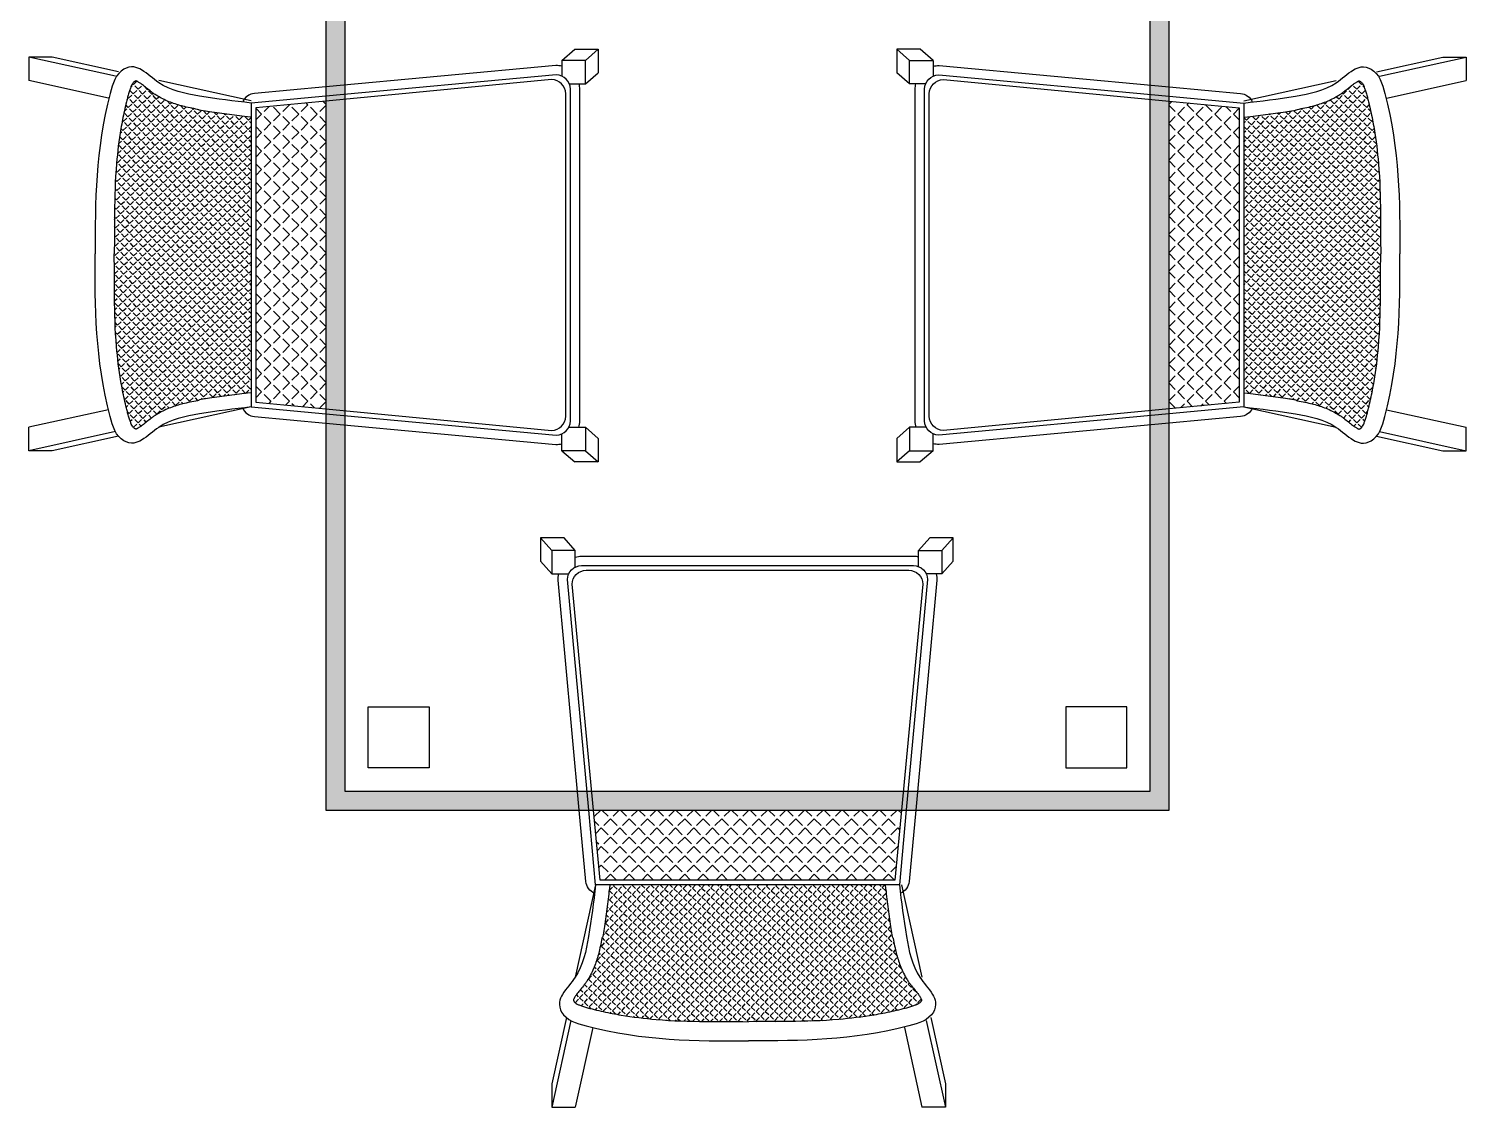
# Model space of a CAD drawing. Header units: millimetres. Extents: x -38686 to 870903, y -23218 to 232707.
# Drawn here: x 55820 to 57353, y 26591 to 27741 of the extents above; entities that cross this region are included whole.
import ezdxf

# ---------------------------------------------------------------- set-up
doc = ezdxf.new("R2010")
doc.units = ezdxf.units.MM
doc.header["$LTSCALE"] = 10
doc.layers.add('40 - Detail Outline', color=142, linetype='Continuous')

msp = doc.modelspace()

# ---------------------------------------------------------------- hatches: boundary and pattern name
at = {"layer": '40 - Detail Outline'}
h = msp.add_hatch(dxfattribs=at)
h.set_pattern_fill('ANGLE', color=251, scale=2, angle=45, style=0)
h.set_pattern_definition([(45, (37473.545, 24095.831), (-9.878282, 9.878282), [10.16, -3.81]), (135, (37473.545, 24095.831), (-9.878282, -9.878282), [10.16, -3.81])])
h.paths.add_polyline_path([(56156.829, 26927.825), (57016.122, 26927.825), (57016.122, 28687.832), (56156.829, 28687.832)], flags=16)
h.paths.add_polyline_path([(56136.829, 26907.825), (57036.122, 26907.825), (57036.122, 28707.832), (56136.829, 28707.832)])
h = msp.add_hatch(dxfattribs=at)
h.set_pattern_fill('ANGLE', color=251, angle=43.410875, style=0)
h.set_pattern_definition([(43.4108746, (90750.9336, -124781.7195), (-4.80026943, 5.0742131), [5.08, -1.905]), (133.4108746, (90750.9336, -124781.7195), (-5.0742131, -4.80026943), [5.08, -1.905])])
edge = h.paths.add_edge_path()
edge.add_spline(control_points=[(55910.982, 27500.86), (55911.534, 27484.633), (55911.293, 27469.873), (55911.456, 27437.556), (55911.993, 27420.005), (55914.524, 27389.942), (55916.026, 27377.519), (55919.23, 27358.649), (55920.457, 27352.32), (55922.567, 27342.752), (55923.316, 27339.55), (55924.511, 27334.727), (55924.921, 27333.116), (55925.767, 27329.887), (55926.184, 27328.336), (55927.035, 27325.42), (55927.467, 27324.054), (55928.353, 27321.569), (55928.806, 27320.451), (55929.708, 27318.52), (55930.157, 27317.708), (55930.849, 27316.64), (55931.107, 27316.289), (55931.589, 27315.703), (55931.811, 27315.47), (55932.224, 27315.085), (55932.414, 27314.935), (55932.7, 27314.739), (55932.796, 27314.679), (55932.995, 27314.564), (55933.103, 27314.508), (55933.4, 27314.367), (55933.596, 27314.289), (55933.96, 27314.169), (55934.128, 27314.128), (55934.321, 27314.092), (55934.376, 27314.084), (55934.417, 27314.08)], knot_values=[136.27052956, 136.27052956, 136.27052956, 136.27052956, 182.35900197, 182.35900197, 237.24823115, 237.24823115, 275.45758454, 275.45758454, 294.56226124, 294.56226124, 304.11459959, 304.11459959, 308.89076877, 308.89076877, 313.66693794, 313.66693794, 318.44310711, 318.44310711, 323.21927629, 323.21927629, 327.99544546, 327.99544546, 331.06710747, 331.06710747, 334.13876948, 334.13876948, 337.21043149, 337.21043149, 338.74626249, 338.74626249, 340.2820935, 340.2820935, 342.72931793, 342.72931793, 345.17654235, 345.17654235, 346.40015456, 346.40015456, 346.40015456, 346.40015456], degree=3, periodic=0)
edge.add_spline(control_points=[(55934.417, 27314.08), (55934.438, 27314.086), (55934.462, 27314.094), (55934.656, 27314.162), (55934.945, 27314.279), (55935.525, 27314.567), (55935.742, 27314.681), (55936.219, 27314.945), (55936.481, 27315.097), (55936.985, 27315.399), (55937.215, 27315.54), (55937.814, 27315.918), (55938.187, 27316.163), (55939.035, 27316.737), (55939.514, 27317.074), (55941.362, 27318.416), (55942.805, 27319.549), (55945.911, 27322.035), (55947.574, 27323.388), (55950.226, 27325.436), (55951.091, 27326.089), (55952.448, 27327.072), (55952.91, 27327.401), (55953.854, 27328.057), (55954.34, 27328.386), (55955.398, 27329.085), (55955.97, 27329.451), (55958.048, 27330.742), (55959.57, 27331.613), (55965.458, 27334.736), (55969.911, 27336.588), (55978.828, 27339.659), (55983.295, 27340.879), (55990.494, 27342.559), (55993.261, 27343.132), (55998.722, 27344.179), (56001.414, 27344.652), (56001.18, 27345.324), (56002.499, 27345.543), (56006.76, 27346.236), (56009.689, 27346.691), (56016.146, 27347.655), (56019.667, 27348.155), (56030.381, 27349.616), (56037.519, 27350.506), (56048.15, 27351.79), (56051.681, 27352.21), (56056.973, 27352.839)], knot_values=[0, 0, 0, 0, 0.4467213, 0.4467213, 3.2182018, 3.2182018, 4.60394205, 4.60394205, 5.9896823, 5.9896823, 7.13270368, 7.13270368, 8.93584445, 8.93584445, 11.1656499, 11.1656499, 17.34661086, 17.34661086, 23.52757183, 23.52757183, 26.35228891, 26.35228891, 27.76464745, 27.76464745, 29.177006, 29.177006, 30.82016315, 30.82016315, 35.11651363, 35.11651363, 47.29305568, 47.29305568, 59.46959774, 59.46959774, 67.16425563, 67.16425563, 74.85891352, 74.85891352, 78.70624247, 78.70624247, 87.30628666, 87.30628666, 97.74865444, 97.74865444, 119.2350253, 119.2350253, 129.97821073, 129.97821073, 129.97821073, 129.97821073], degree=3, periodic=0)
edge.add_line((56056.973, 27352.839), (56056.973, 27646.657))
edge.add_spline(control_points=[(56056.973, 27646.657), (56051.681, 27647.286), (56048.15, 27647.705), (56037.519, 27648.99), (56030.381, 27649.879), (56019.667, 27651.34), (56016.146, 27651.84), (56009.689, 27652.805), (56006.76, 27653.26), (56002.499, 27653.953), (56001.18, 27654.171), (56001.414, 27654.843), (55998.722, 27655.316), (55993.261, 27656.363), (55990.494, 27656.937), (55983.295, 27658.616), (55978.828, 27659.836), (55969.911, 27662.907), (55965.458, 27664.76), (55959.57, 27667.882), (55958.048, 27668.753), (55955.97, 27670.044), (55955.398, 27670.41), (55954.34, 27671.109), (55953.854, 27671.438), (55952.91, 27672.095), (55952.448, 27672.423), (55951.091, 27673.407), (55950.226, 27674.059), (55947.574, 27676.107), (55945.911, 27677.46), (55942.805, 27679.947), (55941.362, 27681.079), (55939.514, 27682.421), (55939.035, 27682.758), (55938.187, 27683.333), (55937.814, 27683.577), (55937.215, 27683.955), (55936.985, 27684.096), (55936.481, 27684.398), (55936.219, 27684.55), (55935.742, 27684.814), (55935.525, 27684.928), (55934.945, 27685.216), (55934.656, 27685.333), (55934.462, 27685.401), (55934.438, 27685.409), (55934.417, 27685.415)], knot_values=[0, 0, 0, 0, 10.74318543, 10.74318543, 32.2295563, 32.2295563, 42.67192408, 42.67192408, 51.27196826, 51.27196826, 55.11929721, 55.11929721, 62.8139551, 62.8139551, 70.508613, 70.508613, 82.68515505, 82.68515505, 94.8616971, 94.8616971, 99.15804759, 99.15804759, 100.80120474, 100.80120474, 102.21356328, 102.21356328, 103.62592182, 103.62592182, 106.45063891, 106.45063891, 112.63159987, 112.63159987, 118.81256084, 118.81256084, 121.04236628, 121.04236628, 122.84550705, 122.84550705, 123.98852844, 123.98852844, 125.37426868, 125.37426868, 126.76000893, 126.76000893, 129.53148943, 129.53148943, 129.97821073, 129.97821073, 129.97821073, 129.97821073], degree=3, periodic=0)
edge.add_spline(control_points=[(55934.417, 27685.415), (55934.376, 27685.411), (55934.321, 27685.403), (55934.128, 27685.368), (55933.96, 27685.326), (55933.596, 27685.207), (55933.4, 27685.129), (55933.103, 27684.988), (55932.995, 27684.931), (55932.796, 27684.816), (55932.7, 27684.756), (55932.414, 27684.56), (55932.224, 27684.41), (55931.811, 27684.026), (55931.589, 27683.792), (55931.107, 27683.206), (55930.849, 27682.855), (55930.157, 27681.787), (55929.708, 27680.975), (55928.806, 27679.044), (55928.353, 27677.926), (55927.467, 27675.441), (55927.035, 27674.076), (55926.184, 27671.16), (55925.767, 27669.608), (55924.921, 27666.379), (55924.511, 27664.768), (55923.316, 27659.945), (55922.567, 27656.744), (55920.457, 27647.175), (55919.23, 27640.846), (55916.026, 27621.976), (55914.524, 27609.553), (55911.993, 27579.491), (55911.456, 27561.939), (55911.293, 27529.622), (55911.534, 27514.862), (55910.982, 27500.86)], knot_values=[136.27052956, 136.27052956, 136.27052956, 136.27052956, 137.49414178, 137.49414178, 139.9413662, 139.9413662, 142.38859063, 142.38859063, 143.92442163, 143.92442163, 145.46025264, 145.46025264, 148.53191465, 148.53191465, 151.60357665, 151.60357665, 154.67523866, 154.67523866, 159.45140784, 159.45140784, 164.22757701, 164.22757701, 169.00374619, 169.00374619, 173.77991536, 173.77991536, 178.55608454, 178.55608454, 188.10842288, 188.10842288, 207.21309958, 207.21309958, 245.42245298, 245.42245298, 300.31168215, 300.31168215, 346.40015456, 346.40015456, 346.40015456, 346.40015456], degree=3, periodic=0)
h = msp.add_hatch(dxfattribs=at)
h.set_pattern_fill('ANGLE', color=251, angle=43.410875, style=0)
h.set_pattern_definition([(136.5891254, (22422.0176, -124781.7195), (4.80026943, 5.0742131), [5.08, -1.905]), (46.5891254, (22422.0176, -124781.7195), (5.0742131, -4.80026943), [5.08, -1.905])])
edge = h.paths.add_edge_path()
edge.add_spline(control_points=[(57261.97, 27500.86), (57261.417, 27484.633), (57261.658, 27469.873), (57261.495, 27437.556), (57260.958, 27420.005), (57258.427, 27389.942), (57256.925, 27377.519), (57253.721, 27358.649), (57252.495, 27352.32), (57250.384, 27342.752), (57249.635, 27339.55), (57248.44, 27334.727), (57248.03, 27333.116), (57247.185, 27329.887), (57246.767, 27328.336), (57245.917, 27325.42), (57245.484, 27324.054), (57244.598, 27321.569), (57244.145, 27320.451), (57243.243, 27318.52), (57242.794, 27317.708), (57242.103, 27316.64), (57241.844, 27316.289), (57241.362, 27315.703), (57241.14, 27315.47), (57240.727, 27315.085), (57240.537, 27314.935), (57240.251, 27314.739), (57240.155, 27314.679), (57239.956, 27314.564), (57239.848, 27314.508), (57239.551, 27314.367), (57239.356, 27314.289), (57238.991, 27314.169), (57238.823, 27314.128), (57238.63, 27314.092), (57238.576, 27314.084), (57238.534, 27314.08)], knot_values=[136.27052956, 136.27052956, 136.27052956, 136.27052956, 182.35900197, 182.35900197, 237.24823115, 237.24823115, 275.45758454, 275.45758454, 294.56226124, 294.56226124, 304.11459959, 304.11459959, 308.89076877, 308.89076877, 313.66693794, 313.66693794, 318.44310711, 318.44310711, 323.21927629, 323.21927629, 327.99544546, 327.99544546, 331.06710747, 331.06710747, 334.13876948, 334.13876948, 337.21043149, 337.21043149, 338.74626249, 338.74626249, 340.2820935, 340.2820935, 342.72931793, 342.72931793, 345.17654235, 345.17654235, 346.40015456, 346.40015456, 346.40015456, 346.40015456], degree=3, periodic=0)
edge.add_spline(control_points=[(57238.534, 27314.08), (57238.513, 27314.086), (57238.49, 27314.094), (57238.295, 27314.162), (57238.006, 27314.279), (57237.426, 27314.567), (57237.209, 27314.681), (57236.732, 27314.945), (57236.47, 27315.097), (57235.966, 27315.399), (57235.736, 27315.54), (57235.137, 27315.918), (57234.764, 27316.163), (57233.916, 27316.737), (57233.437, 27317.074), (57231.589, 27318.416), (57230.146, 27319.549), (57227.041, 27322.035), (57225.378, 27323.388), (57222.725, 27325.436), (57221.86, 27326.089), (57220.504, 27327.072), (57220.042, 27327.401), (57219.097, 27328.057), (57218.611, 27328.386), (57217.553, 27329.085), (57216.981, 27329.451), (57214.903, 27330.742), (57213.381, 27331.613), (57207.493, 27334.736), (57203.04, 27336.588), (57194.123, 27339.659), (57189.657, 27340.879), (57182.457, 27342.559), (57179.69, 27343.132), (57174.229, 27344.179), (57171.537, 27344.652), (57171.771, 27345.324), (57170.452, 27345.543), (57166.191, 27346.236), (57163.262, 27346.691), (57156.806, 27347.655), (57153.284, 27348.155), (57142.57, 27349.616), (57135.432, 27350.506), (57124.801, 27351.79), (57121.27, 27352.21), (57115.978, 27352.839)], knot_values=[0, 0, 0, 0, 0.4467213, 0.4467213, 3.2182018, 3.2182018, 4.60394205, 4.60394205, 5.9896823, 5.9896823, 7.13270368, 7.13270368, 8.93584445, 8.93584445, 11.1656499, 11.1656499, 17.34661086, 17.34661086, 23.52757183, 23.52757183, 26.35228891, 26.35228891, 27.76464745, 27.76464745, 29.177006, 29.177006, 30.82016315, 30.82016315, 35.11651363, 35.11651363, 47.29305568, 47.29305568, 59.46959774, 59.46959774, 67.16425563, 67.16425563, 74.85891352, 74.85891352, 78.70624247, 78.70624247, 87.30628666, 87.30628666, 97.74865444, 97.74865444, 119.2350253, 119.2350253, 129.97821073, 129.97821073, 129.97821073, 129.97821073], degree=3, periodic=0)
edge.add_line((57115.978, 27352.839), (57115.978, 27646.657))
edge.add_spline(control_points=[(57115.978, 27646.657), (57121.27, 27647.286), (57124.801, 27647.705), (57135.432, 27648.99), (57142.57, 27649.879), (57153.284, 27651.34), (57156.806, 27651.84), (57163.262, 27652.805), (57166.191, 27653.26), (57170.452, 27653.953), (57171.771, 27654.171), (57171.537, 27654.843), (57174.229, 27655.316), (57179.69, 27656.363), (57182.457, 27656.937), (57189.657, 27658.616), (57194.123, 27659.836), (57203.04, 27662.907), (57207.493, 27664.76), (57213.381, 27667.882), (57214.903, 27668.753), (57216.981, 27670.044), (57217.553, 27670.41), (57218.611, 27671.109), (57219.097, 27671.438), (57220.042, 27672.095), (57220.504, 27672.423), (57221.86, 27673.407), (57222.725, 27674.059), (57225.378, 27676.107), (57227.041, 27677.46), (57230.146, 27679.947), (57231.589, 27681.079), (57233.437, 27682.421), (57233.916, 27682.758), (57234.764, 27683.333), (57235.137, 27683.577), (57235.736, 27683.955), (57235.966, 27684.096), (57236.47, 27684.398), (57236.732, 27684.55), (57237.209, 27684.814), (57237.426, 27684.928), (57238.006, 27685.216), (57238.295, 27685.333), (57238.49, 27685.401), (57238.513, 27685.409), (57238.534, 27685.415)], knot_values=[0, 0, 0, 0, 10.74318543, 10.74318543, 32.2295563, 32.2295563, 42.67192408, 42.67192408, 51.27196826, 51.27196826, 55.11929721, 55.11929721, 62.8139551, 62.8139551, 70.508613, 70.508613, 82.68515505, 82.68515505, 94.8616971, 94.8616971, 99.15804759, 99.15804759, 100.80120474, 100.80120474, 102.21356328, 102.21356328, 103.62592182, 103.62592182, 106.45063891, 106.45063891, 112.63159987, 112.63159987, 118.81256084, 118.81256084, 121.04236628, 121.04236628, 122.84550705, 122.84550705, 123.98852844, 123.98852844, 125.37426868, 125.37426868, 126.76000893, 126.76000893, 129.53148943, 129.53148943, 129.97821073, 129.97821073, 129.97821073, 129.97821073], degree=3, periodic=0)
edge.add_spline(control_points=[(57238.534, 27685.415), (57238.576, 27685.411), (57238.63, 27685.403), (57238.823, 27685.368), (57238.991, 27685.326), (57239.356, 27685.207), (57239.551, 27685.129), (57239.848, 27684.988), (57239.956, 27684.931), (57240.155, 27684.816), (57240.251, 27684.756), (57240.537, 27684.56), (57240.727, 27684.41), (57241.14, 27684.026), (57241.362, 27683.792), (57241.844, 27683.206), (57242.103, 27682.855), (57242.794, 27681.787), (57243.243, 27680.975), (57244.145, 27679.044), (57244.598, 27677.926), (57245.484, 27675.441), (57245.917, 27674.076), (57246.767, 27671.16), (57247.185, 27669.608), (57248.03, 27666.379), (57248.44, 27664.768), (57249.635, 27659.945), (57250.384, 27656.744), (57252.495, 27647.175), (57253.721, 27640.846), (57256.925, 27621.976), (57258.427, 27609.553), (57260.958, 27579.491), (57261.495, 27561.939), (57261.658, 27529.622), (57261.417, 27514.862), (57261.97, 27500.86)], knot_values=[136.27052956, 136.27052956, 136.27052956, 136.27052956, 137.49414178, 137.49414178, 139.9413662, 139.9413662, 142.38859063, 142.38859063, 143.92442163, 143.92442163, 145.46025264, 145.46025264, 148.53191465, 148.53191465, 151.60357665, 151.60357665, 154.67523866, 154.67523866, 159.45140784, 159.45140784, 164.22757701, 164.22757701, 169.00374619, 169.00374619, 173.77991536, 173.77991536, 178.55608454, 178.55608454, 188.10842288, 188.10842288, 207.21309958, 207.21309958, 245.42245298, 245.42245298, 300.31168215, 300.31168215, 346.40015456, 346.40015456, 346.40015456, 346.40015456], degree=3, periodic=0)
h = msp.add_hatch(dxfattribs=at)
h.set_pattern_fill('ANGLE', color=251, scale=2, angle=135, style=0)
h.set_pattern_definition([(135, (90750.934, -124781.72), (-9.8782817, -9.8782817), [10.16, -3.81]), (225, (90750.934, -124781.72), (9.8782817, -9.8782817), [10.16, -3.81])])
h.paths.add_polyline_path([(56136.829, 27335.617), (56136.829, 27663.878), (56061.973, 27656.762), (56061.973, 27342.733)])
h = msp.add_hatch(dxfattribs=at)
h.set_pattern_fill('ANGLE', color=251, scale=2, angle=135, style=0)
h.set_pattern_definition([(45, (22422.018, -124781.72), (9.8782817, -9.8782817), [10.16, -3.81]), (315, (22422.018, -124781.72), (-9.8782817, -9.8782817), [10.16, -3.81])])
h.paths.add_polyline_path([(57036.122, 27335.617), (57036.122, 27663.878), (57110.978, 27656.762), (57110.978, 27342.733)])
h = msp.add_hatch(dxfattribs=at)
h.set_pattern_fill('ANGLE', color=251, scale=2, angle=45, style=0)
h.set_pattern_definition([(315, (-95694.991, 61521.93), (-9.8782817, -9.8782817), [10.16, -3.81]), (225, (-95694.991, 61521.93), (-9.8782817, 9.8782817), [10.16, -3.81])])
h.paths.add_polyline_path([(56422.345, 26907.825), (56750.606, 26907.825), (56743.49, 26832.969), (56429.461, 26832.969)])
h = msp.add_hatch(dxfattribs=at)
h.set_pattern_fill('ANGLE', color=251, angle=-46.589125, style=0)
h.set_pattern_definition([(46.5891254, (-95694.9915, 61521.9296), (5.0742131, -4.80026943), [5.08, -1.905]), (316.5891254, (-95694.9915, 61521.9296), (-4.80026943, -5.0742131), [5.08, -1.905])])
edge = h.paths.add_edge_path()
edge.add_spline(control_points=[(56587.588, 26681.978), (56571.361, 26682.53), (56556.601, 26682.289), (56524.284, 26682.453), (56506.733, 26682.989), (56476.67, 26685.52), (56464.247, 26687.022), (56445.377, 26690.226), (56439.048, 26691.453), (56429.48, 26693.563), (56426.278, 26694.312), (56421.455, 26695.507), (56419.844, 26695.917), (56416.615, 26696.763), (56415.064, 26697.181), (56412.147, 26698.031), (56410.782, 26698.463), (56408.297, 26699.349), (56407.179, 26699.802), (56405.248, 26700.704), (56404.436, 26701.153), (56403.368, 26701.845), (56403.017, 26702.103), (56402.431, 26702.585), (56402.198, 26702.807), (56401.813, 26703.22), (56401.663, 26703.41), (56401.467, 26703.696), (56401.407, 26703.792), (56401.292, 26703.991), (56401.236, 26704.099), (56401.095, 26704.396), (56401.017, 26704.592), (56400.897, 26704.956), (56400.856, 26705.124), (56400.82, 26705.317), (56400.812, 26705.372), (56400.808, 26705.413)], knot_values=[136.27052956, 136.27052956, 136.27052956, 136.27052956, 182.35900197, 182.35900197, 237.24823115, 237.24823115, 275.45758454, 275.45758454, 294.56226124, 294.56226124, 304.11459959, 304.11459959, 308.89076877, 308.89076877, 313.66693794, 313.66693794, 318.44310711, 318.44310711, 323.21927629, 323.21927629, 327.99544546, 327.99544546, 331.06710747, 331.06710747, 334.13876948, 334.13876948, 337.21043149, 337.21043149, 338.74626249, 338.74626249, 340.2820935, 340.2820935, 342.72931793, 342.72931793, 345.17654235, 345.17654235, 346.40015456, 346.40015456, 346.40015456, 346.40015456], degree=3, periodic=0)
edge.add_spline(control_points=[(56400.808, 26705.413), (56400.814, 26705.434), (56400.822, 26705.458), (56400.89, 26705.652), (56401.007, 26705.941), (56401.295, 26706.521), (56401.409, 26706.738), (56401.673, 26707.215), (56401.825, 26707.477), (56402.127, 26707.981), (56402.268, 26708.211), (56402.646, 26708.81), (56402.891, 26709.183), (56403.465, 26710.031), (56403.802, 26710.51), (56405.144, 26712.358), (56406.277, 26713.801), (56408.763, 26716.907), (56410.116, 26718.57), (56412.164, 26721.222), (56412.817, 26722.087), (56413.8, 26723.444), (56414.129, 26723.906), (56414.785, 26724.85), (56415.114, 26725.336), (56415.813, 26726.394), (56416.179, 26726.966), (56417.47, 26729.044), (56418.341, 26730.566), (56421.464, 26736.454), (56423.316, 26740.907), (56426.387, 26749.824), (56427.607, 26754.291), (56429.287, 26761.49), (56429.86, 26764.257), (56430.907, 26769.718), (56431.38, 26772.41), (56432.052, 26772.176), (56432.271, 26773.495), (56432.964, 26777.756), (56433.419, 26780.685), (56434.383, 26787.142), (56434.883, 26790.663), (56436.344, 26801.377), (56437.234, 26808.515), (56438.518, 26819.146), (56438.938, 26822.677), (56439.567, 26827.969)], knot_values=[0, 0, 0, 0, 0.4467213, 0.4467213, 3.2182018, 3.2182018, 4.60394205, 4.60394205, 5.9896823, 5.9896823, 7.13270368, 7.13270368, 8.93584445, 8.93584445, 11.1656499, 11.1656499, 17.34661086, 17.34661086, 23.52757183, 23.52757183, 26.35228891, 26.35228891, 27.76464745, 27.76464745, 29.177006, 29.177006, 30.82016315, 30.82016315, 35.11651363, 35.11651363, 47.29305568, 47.29305568, 59.46959774, 59.46959774, 67.16425563, 67.16425563, 74.85891352, 74.85891352, 78.70624247, 78.70624247, 87.30628666, 87.30628666, 97.74865444, 97.74865444, 119.2350253, 119.2350253, 129.97821073, 129.97821073, 129.97821073, 129.97821073], degree=3, periodic=0)
edge.add_line((56439.567, 26827.969), (56733.385, 26827.969))
edge.add_spline(control_points=[(56733.385, 26827.969), (56734.013, 26822.677), (56734.433, 26819.146), (56735.718, 26808.515), (56736.607, 26801.377), (56738.068, 26790.663), (56738.568, 26787.142), (56739.533, 26780.685), (56739.988, 26777.756), (56740.681, 26773.495), (56740.899, 26772.176), (56741.571, 26772.41), (56742.044, 26769.718), (56743.091, 26764.257), (56743.665, 26761.49), (56745.344, 26754.291), (56746.564, 26749.824), (56749.635, 26740.907), (56751.488, 26736.454), (56754.61, 26730.566), (56755.481, 26729.044), (56756.772, 26726.966), (56757.138, 26726.394), (56757.837, 26725.336), (56758.166, 26724.85), (56758.823, 26723.906), (56759.151, 26723.444), (56760.135, 26722.087), (56760.787, 26721.222), (56762.835, 26718.57), (56764.188, 26716.907), (56766.675, 26713.801), (56767.807, 26712.358), (56769.149, 26710.51), (56769.486, 26710.031), (56770.061, 26709.183), (56770.305, 26708.81), (56770.683, 26708.211), (56770.824, 26707.981), (56771.126, 26707.477), (56771.278, 26707.215), (56771.542, 26706.738), (56771.656, 26706.521), (56771.944, 26705.941), (56772.061, 26705.652), (56772.129, 26705.458), (56772.137, 26705.434), (56772.143, 26705.413)], knot_values=[0, 0, 0, 0, 10.74318543, 10.74318543, 32.2295563, 32.2295563, 42.67192408, 42.67192408, 51.27196826, 51.27196826, 55.11929721, 55.11929721, 62.8139551, 62.8139551, 70.508613, 70.508613, 82.68515505, 82.68515505, 94.8616971, 94.8616971, 99.15804759, 99.15804759, 100.80120474, 100.80120474, 102.21356328, 102.21356328, 103.62592182, 103.62592182, 106.45063891, 106.45063891, 112.63159987, 112.63159987, 118.81256084, 118.81256084, 121.04236628, 121.04236628, 122.84550705, 122.84550705, 123.98852844, 123.98852844, 125.37426868, 125.37426868, 126.76000893, 126.76000893, 129.53148943, 129.53148943, 129.97821073, 129.97821073, 129.97821073, 129.97821073], degree=3, periodic=0)
edge.add_spline(control_points=[(56772.143, 26705.413), (56772.139, 26705.372), (56772.131, 26705.317), (56772.095, 26705.124), (56772.054, 26704.956), (56771.935, 26704.592), (56771.857, 26704.396), (56771.716, 26704.099), (56771.659, 26703.991), (56771.544, 26703.792), (56771.484, 26703.696), (56771.288, 26703.41), (56771.138, 26703.22), (56770.754, 26702.807), (56770.52, 26702.585), (56769.934, 26702.103), (56769.583, 26701.845), (56768.515, 26701.153), (56767.703, 26700.704), (56765.772, 26699.802), (56764.654, 26699.349), (56762.169, 26698.463), (56760.804, 26698.031), (56757.888, 26697.181), (56756.336, 26696.763), (56753.107, 26695.917), (56751.496, 26695.507), (56746.673, 26694.312), (56743.472, 26693.563), (56733.903, 26691.453), (56727.574, 26690.226), (56708.704, 26687.022), (56696.281, 26685.52), (56666.219, 26682.989), (56648.667, 26682.453), (56616.35, 26682.289), (56601.59, 26682.53), (56587.588, 26681.978)], knot_values=[136.27052956, 136.27052956, 136.27052956, 136.27052956, 137.49414178, 137.49414178, 139.9413662, 139.9413662, 142.38859063, 142.38859063, 143.92442163, 143.92442163, 145.46025264, 145.46025264, 148.53191465, 148.53191465, 151.60357665, 151.60357665, 154.67523866, 154.67523866, 159.45140784, 159.45140784, 164.22757701, 164.22757701, 169.00374619, 169.00374619, 173.77991536, 173.77991536, 178.55608454, 178.55608454, 188.10842288, 188.10842288, 207.21309958, 207.21309958, 245.42245298, 245.42245298, 300.31168215, 300.31168215, 346.40015456, 346.40015456, 346.40015456, 346.40015456], degree=3, periodic=0)

# ---------------------------------------------------------------- linework, layer by layer
at = {"layer": '40 - Detail Outline', "color": 0}
for p, q in [((55912.337, 27690.436), (55819.873, 27710.794)), ((55915.473, 27695.25), (55844.873, 27710.794)), ((57257.478, 27695.25), (57328.078, 27710.794)), ((57260.615, 27690.436), (57353.078, 27710.794)), ((55904.842, 27667.086), (55819.873, 27685.794)), ((56056.973, 27664.096), (55958.771, 27685.717)), ((57115.978, 27664.096), (57214.18, 27685.717)), ((57268.109, 27667.086), (57353.078, 27685.794)), ((56056.973, 27337.733), (55958.771, 27316.112)), ((57115.978, 27337.733), (57214.18, 27316.112)), ((55904.842, 27334.743), (55819.873, 27316.035)), ((57268.109, 27334.743), (57353.078, 27316.035)), ((55912.337, 27311.393), (55819.873, 27291.035)), ((55915.473, 27306.579), (55844.873, 27291.035)), ((57257.478, 27306.579), (57328.078, 27291.035)), ((57260.615, 27311.393), (57353.078, 27291.035)), ((56424.461, 26827.969), (56402.84, 26729.767)), ((56750.824, 26827.969), (56772.445, 26729.767)), ((56393.307, 26686.469), (56377.763, 26615.869)), ((56398.121, 26683.333), (56377.763, 26590.869)), ((56777.164, 26683.333), (56797.522, 26590.869)), ((56781.978, 26686.469), (56797.522, 26615.869)), ((56421.471, 26675.838), (56402.763, 26590.869)), ((56753.814, 26675.838), (56772.522, 26590.869))]:
    msp.add_line(p, q, dxfattribs=at)
at = {"layer": '40 - Detail Outline', "color": 251}
for p, q in [((56388.583, 27707.152), (56402.193, 27719.094)), ((56413.583, 27707.152), (56427.193, 27719.094)), ((56759.368, 27707.152), (56745.758, 27719.094)), ((56784.368, 27707.152), (56770.758, 27719.094)), ((56413.583, 27682.152), (56427.193, 27694.094)), ((56759.368, 27682.152), (56745.758, 27694.094)), ((56413.583, 27316.035), (56427.193, 27304.094)), ((56759.368, 27316.035), (56745.758, 27304.094)), ((56388.583, 27291.035), (56402.193, 27279.094)), ((56413.583, 27291.035), (56427.193, 27279.094)), ((56759.368, 27291.035), (56745.758, 27279.094)), ((56784.368, 27291.035), (56770.758, 27279.094)), ((56377.763, 27184.579), (56365.822, 27198.189)), ((56402.763, 27184.579), (56390.822, 27198.189)), ((56768.88, 27184.579), (56780.822, 27198.189)), ((56793.88, 27184.579), (56805.822, 27198.189)), ((56377.763, 27159.579), (56365.822, 27173.189)), ((56793.88, 27159.579), (56805.822, 27173.189))]:
    msp.add_line(p, q, dxfattribs=at)
at = {"layer": '40 - Detail Outline', "color": 0}
msp.add_lwpolyline([(56136.829, 26907.825), (57036.122, 26907.825), (57036.122, 28707.832), (56136.829, 28707.832)], close=True, dxfattribs=at)
at = {"layer": '40 - Detail Outline', "color": 252}
msp.add_lwpolyline([(56156.829, 26927.825), (57016.122, 26927.825), (57016.122, 28687.832), (56156.829, 28687.832)], close=True, dxfattribs=at)
at = {"layer": '40 - Detail Outline', "color": 0}
for points in [[(55844.873, 27710.794), (55819.873, 27710.794), (55819.873, 27685.794)], [(57328.078, 27710.794), (57353.078, 27710.794), (57353.078, 27685.794)], [(56136.89, 27669.126), (56056.973, 27661.762), (56056.973, 27337.733), (56136.829, 27330.375)], [(56136.829, 27663.878), (56061.973, 27656.762), (56061.973, 27342.733), (56136.829, 27335.617)], [(57036.061, 27669.126), (57115.978, 27661.762), (57115.978, 27337.733), (57036.122, 27330.375)], [(57036.122, 27663.878), (57110.978, 27656.762), (57110.978, 27342.733), (57036.122, 27335.617)], [(55844.873, 27291.035), (55819.873, 27291.035), (55819.873, 27316.035)], [(57328.078, 27291.035), (57353.078, 27291.035), (57353.078, 27316.035)], [(56755.854, 26907.886), (56748.49, 26827.969), (56424.461, 26827.969), (56417.103, 26907.825)], [(56750.606, 26907.825), (56743.49, 26832.969), (56429.461, 26832.969), (56422.345, 26907.825)], [(56377.763, 26615.869), (56377.763, 26590.869), (56402.763, 26590.869)], [(56797.522, 26615.869), (56797.522, 26590.869), (56772.522, 26590.869)]]:
    msp.add_lwpolyline(points, dxfattribs=at)
at = {"layer": '40 - Detail Outline', "color": 251}
for points in [[(56396.55, 27682.152), (56413.583, 27682.152), (56413.583, 27707.152), (56388.583, 27707.152), (56388.583, 27690.496)], [(56402.193, 27719.094), (56427.193, 27719.094), (56427.193, 27694.094)], [(56770.758, 27719.094), (56745.758, 27719.094), (56745.758, 27694.094)], [(56776.401, 27682.152), (56759.368, 27682.152), (56759.368, 27707.152), (56784.368, 27707.152), (56784.368, 27690.496)], [(56395.973, 27316.035), (56413.583, 27316.035), (56413.583, 27291.035), (56388.583, 27291.035), (56388.583, 27308.999)], [(56776.978, 27316.035), (56759.368, 27316.035), (56759.368, 27291.035), (56784.368, 27291.035), (56784.368, 27308.999)], [(56427.193, 27304.094), (56427.193, 27279.094), (56402.193, 27279.094)], [(56745.758, 27304.094), (56745.758, 27279.094), (56770.758, 27279.094)], [(56390.822, 27198.189), (56365.822, 27198.189), (56365.822, 27173.189)], [(56402.763, 27166.969), (56402.763, 27184.579), (56377.763, 27184.579), (56377.763, 27159.579), (56395.727, 27159.579)], [(56768.88, 27167.546), (56768.88, 27184.579), (56793.88, 27184.579), (56793.88, 27159.579), (56777.224, 27159.579)], [(56805.822, 27173.189), (56805.822, 27198.189), (56780.822, 27198.189)]]:
    msp.add_lwpolyline(points, dxfattribs=at)
for points in [[(56388.583, 27701.024, 0.06587297), (56382.065, 27701.757), (56136.829, 27679.143)], [(56397.552, 27322.733), (56397.552, 27676.762, 0.41421356), (56382.552, 27691.762), (56136.89, 27669.126)], [(56775.399, 27322.733), (56775.399, 27676.762, -0.41421356), (56790.399, 27691.762), (57036.061, 27669.126)], [(56784.368, 27701.024, -0.06587297), (56790.886, 27701.757), (57036.122, 27679.143)], [(56392.552, 27327.733), (56392.552, 27671.762, 0.41421356), (56377.552, 27686.762), (56136.829, 27663.878)], [(56406.638, 27316.035, 0.06791001), (56407.552, 27322.733), (56407.552, 27676.762, 0.05438092), (56406.964, 27682.152, 0.05438092)], [(56766.313, 27316.035, -0.06791001), (56765.399, 27322.733), (56765.399, 27676.762, -0.05438092), (56765.987, 27682.152, -0.05438092)], [(56780.399, 27327.733), (56780.399, 27671.762, -0.41421356), (56795.399, 27686.762), (57036.122, 27663.878)], [(56136.829, 27335.617), (56377.552, 27312.733, 0.41421356), (56392.552, 27327.733)], [(56136.829, 27330.375), (56382.552, 27307.733, 0.41421356), (56397.552, 27322.733)], [(57036.122, 27330.375), (56790.399, 27307.733, -0.41421356), (56775.399, 27322.733)], [(57036.122, 27335.617), (56795.399, 27312.733, -0.41421356), (56780.399, 27327.733)], [(56136.829, 27320.353), (56382.065, 27297.738, 0.06587297), (56388.583, 27298.471)], [(57036.122, 27320.353), (56790.886, 27297.738, -0.06587297), (56784.368, 27298.471)], [(56417.103, 26907.825), (56394.461, 27153.548, -0.41421356), (56409.461, 27168.548)], [(56402.763, 27177.634, -0.06791001), (56409.461, 27178.548), (56763.49, 27178.548, -0.05438092), (56768.88, 27177.96, -0.05438092)], [(56409.461, 27168.548), (56763.49, 27168.548, -0.41421356), (56778.49, 27153.548), (56755.854, 26907.886)], [(56407.081, 26907.825), (56384.466, 27153.061, -0.06587297), (56385.199, 27159.579)], [(56422.345, 26907.825), (56399.461, 27148.548, -0.41421356), (56414.461, 27163.548)], [(56414.461, 27163.548), (56758.49, 27163.548, -0.41421356), (56773.49, 27148.548), (56750.606, 26907.825)], [(56787.752, 27159.579, -0.06587297), (56788.485, 27153.061), (56765.871, 26907.825)]]:
    msp.add_lwpolyline(points, format="xyb", dxfattribs=at)
at = {"layer": '40 - Detail Outline', "color": 0}
for points in [[(56136.829, 27679.143), (56060.679, 27672.12, 0.28172843), (56048.077, 27662.824)], [(57036.122, 27679.143), (57112.272, 27672.12, -0.28172843), (57124.874, 27662.824)], [(56048.077, 27336.672, 0.28172844), (56060.679, 27327.375), (56136.829, 27320.353)], [(57124.874, 27336.672, -0.28172844), (57112.272, 27327.375), (57036.122, 27320.353)], [(56423.4, 26819.073, -0.28172844), (56414.103, 26831.675), (56407.081, 26907.825)], [(56765.871, 26907.825), (56758.848, 26831.675, -0.28172843), (56749.552, 26819.073)]]:
    msp.add_lwpolyline(points, format="xyb", dxfattribs=at)
at = {"layer": '40 - Detail Outline', "color": 251}
for points in [[(56246.829, 26952.825), (56181.829, 26952.825), (56181.829, 27017.825), (56246.829, 27017.825)], [(56926.122, 26952.825), (56991.122, 26952.825), (56991.122, 27017.825), (56926.122, 27017.825)]]:
    msp.add_lwpolyline(points, close=True, dxfattribs=at)
at = {"layer": '40 - Detail Outline', "color": 0}
for points in [[(56056.973, 27661.762), (56002.11, 27669.227), (55958.547, 27683.533), (55940.169, 27697.157), (55932.087, 27700.312), (55921.372, 27697.966), (55906.64, 27671.829), (55890.634, 27500.915)], [(57115.978, 27661.762), (57170.841, 27669.227), (57214.404, 27683.533), (57232.782, 27697.157), (57240.865, 27700.312), (57251.579, 27697.966), (57266.311, 27671.829), (57282.317, 27500.915)], [(56056.973, 27337.733), (56002.11, 27330.268), (55958.547, 27315.963), (55940.169, 27302.338), (55932.087, 27299.184), (55921.372, 27301.529), (55906.64, 27327.666), (55890.634, 27500.915)], [(57115.978, 27337.733), (57170.841, 27330.268), (57214.404, 27315.963), (57232.782, 27302.338), (57240.865, 27299.184), (57251.579, 27301.529), (57266.311, 27327.666), (57282.317, 27500.915)], [(56424.461, 26827.969), (56416.996, 26773.106), (56402.691, 26729.543), (56389.066, 26711.165), (56385.912, 26703.083), (56388.257, 26692.368), (56414.394, 26677.636), (56587.643, 26661.63)], [(56748.49, 26827.969), (56755.955, 26773.106), (56770.261, 26729.543), (56783.885, 26711.165), (56787.04, 26703.083), (56784.694, 26692.368), (56758.557, 26677.636), (56587.643, 26661.63)]]:
    msp.add_spline(points, degree=3, dxfattribs=at)
for points, knots in [([(55934.417, 27685.415), (55934.376, 27685.411), (55934.321, 27685.403), (55934.128, 27685.368), (55933.96, 27685.326), (55933.596, 27685.207), (55933.4, 27685.129), (55933.103, 27684.988), (55932.995, 27684.931), (55932.796, 27684.816), (55932.7, 27684.756), (55932.414, 27684.56), (55932.224, 27684.41), (55931.811, 27684.026), (55931.589, 27683.792), (55931.107, 27683.206), (55930.849, 27682.855), (55930.157, 27681.787), (55929.708, 27680.975), (55928.806, 27679.044), (55928.353, 27677.926), (55927.467, 27675.441), (55927.035, 27674.076), (55926.184, 27671.16), (55925.767, 27669.608), (55924.921, 27666.379), (55924.511, 27664.768), (55923.316, 27659.945), (55922.567, 27656.744), (55920.457, 27647.175), (55919.23, 27640.846), (55916.026, 27621.976), (55914.524, 27609.553), (55911.993, 27579.491), (55911.456, 27561.939), (55911.293, 27529.622), (55911.534, 27514.862), (55910.982, 27500.86)], [136.27052956, 136.27052956, 136.27052956, 136.27052956, 137.49414178, 137.49414178, 139.9413662, 139.9413662, 142.38859063, 142.38859063, 143.92442163, 143.92442163, 145.46025264, 145.46025264, 148.53191465, 148.53191465, 151.60357665, 151.60357665, 154.67523866, 154.67523866, 159.45140784, 159.45140784, 164.22757701, 164.22757701, 169.00374619, 169.00374619, 173.77991536, 173.77991536, 178.55608454, 178.55608454, 188.10842288, 188.10842288, 207.21309958, 207.21309958, 245.42245298, 245.42245298, 300.31168215, 300.31168215, 346.40015456, 346.40015456, 346.40015456, 346.40015456]), ([(56056.973, 27646.657), (56051.681, 27647.286), (56048.15, 27647.705), (56037.519, 27648.99), (56030.381, 27649.879), (56019.667, 27651.34), (56016.146, 27651.84), (56009.689, 27652.805), (56006.76, 27653.26), (56002.499, 27653.953), (56001.18, 27654.171), (56001.414, 27654.843), (55998.722, 27655.316), (55993.261, 27656.363), (55990.494, 27656.937), (55983.295, 27658.616), (55978.828, 27659.836), (55969.911, 27662.907), (55965.458, 27664.76), (55959.57, 27667.882), (55958.048, 27668.753), (55955.97, 27670.044), (55955.398, 27670.41), (55954.34, 27671.109), (55953.854, 27671.438), (55952.91, 27672.095), (55952.448, 27672.423), (55951.091, 27673.407), (55950.226, 27674.059), (55947.574, 27676.107), (55945.911, 27677.46), (55942.805, 27679.947), (55941.362, 27681.079), (55939.514, 27682.421), (55939.035, 27682.758), (55938.187, 27683.333), (55937.814, 27683.577), (55937.215, 27683.955), (55936.985, 27684.096), (55936.481, 27684.398), (55936.219, 27684.55), (55935.742, 27684.814), (55935.525, 27684.928), (55934.945, 27685.216), (55934.656, 27685.333), (55934.462, 27685.401), (55934.438, 27685.409), (55934.417, 27685.415)], [0, 0, 0, 0, 10.74318543, 10.74318543, 32.2295563, 32.2295563, 42.67192408, 42.67192408, 51.27196826, 51.27196826, 55.11929721, 55.11929721, 62.8139551, 62.8139551, 70.508613, 70.508613, 82.68515505, 82.68515505, 94.8616971, 94.8616971, 99.15804759, 99.15804759, 100.80120474, 100.80120474, 102.21356328, 102.21356328, 103.62592182, 103.62592182, 106.45063891, 106.45063891, 112.63159987, 112.63159987, 118.81256084, 118.81256084, 121.04236628, 121.04236628, 122.84550705, 122.84550705, 123.98852844, 123.98852844, 125.37426868, 125.37426868, 126.76000893, 126.76000893, 129.53148943, 129.53148943, 129.97821073, 129.97821073, 129.97821073, 129.97821073]), ([(57115.978, 27646.657), (57121.27, 27647.286), (57124.801, 27647.705), (57135.432, 27648.99), (57142.57, 27649.879), (57153.284, 27651.34), (57156.806, 27651.84), (57163.262, 27652.805), (57166.191, 27653.26), (57170.452, 27653.953), (57171.771, 27654.171), (57171.537, 27654.843), (57174.229, 27655.316), (57179.69, 27656.363), (57182.457, 27656.937), (57189.657, 27658.616), (57194.123, 27659.836), (57203.04, 27662.907), (57207.493, 27664.76), (57213.381, 27667.882), (57214.903, 27668.753), (57216.981, 27670.044), (57217.553, 27670.41), (57218.611, 27671.109), (57219.097, 27671.438), (57220.042, 27672.095), (57220.504, 27672.423), (57221.86, 27673.407), (57222.725, 27674.059), (57225.378, 27676.107), (57227.041, 27677.46), (57230.146, 27679.947), (57231.589, 27681.079), (57233.437, 27682.421), (57233.916, 27682.758), (57234.764, 27683.333), (57235.137, 27683.577), (57235.736, 27683.955), (57235.966, 27684.096), (57236.47, 27684.398), (57236.732, 27684.55), (57237.209, 27684.814), (57237.426, 27684.928), (57238.006, 27685.216), (57238.295, 27685.333), (57238.49, 27685.401), (57238.513, 27685.409), (57238.534, 27685.415)], [0, 0, 0, 0, 10.74318543, 10.74318543, 32.2295563, 32.2295563, 42.67192408, 42.67192408, 51.27196826, 51.27196826, 55.11929721, 55.11929721, 62.8139551, 62.8139551, 70.508613, 70.508613, 82.68515505, 82.68515505, 94.8616971, 94.8616971, 99.15804759, 99.15804759, 100.80120474, 100.80120474, 102.21356328, 102.21356328, 103.62592182, 103.62592182, 106.45063891, 106.45063891, 112.63159987, 112.63159987, 118.81256084, 118.81256084, 121.04236628, 121.04236628, 122.84550705, 122.84550705, 123.98852844, 123.98852844, 125.37426868, 125.37426868, 126.76000893, 126.76000893, 129.53148943, 129.53148943, 129.97821073, 129.97821073, 129.97821073, 129.97821073]), ([(57238.534, 27685.415), (57238.576, 27685.411), (57238.63, 27685.403), (57238.823, 27685.368), (57238.991, 27685.326), (57239.356, 27685.207), (57239.551, 27685.129), (57239.848, 27684.988), (57239.956, 27684.931), (57240.155, 27684.816), (57240.251, 27684.756), (57240.537, 27684.56), (57240.727, 27684.41), (57241.14, 27684.026), (57241.362, 27683.792), (57241.844, 27683.206), (57242.103, 27682.855), (57242.794, 27681.787), (57243.243, 27680.975), (57244.145, 27679.044), (57244.598, 27677.926), (57245.484, 27675.441), (57245.917, 27674.076), (57246.767, 27671.16), (57247.185, 27669.608), (57248.03, 27666.379), (57248.44, 27664.768), (57249.635, 27659.945), (57250.384, 27656.744), (57252.495, 27647.175), (57253.721, 27640.846), (57256.925, 27621.976), (57258.427, 27609.553), (57260.958, 27579.491), (57261.495, 27561.939), (57261.658, 27529.622), (57261.417, 27514.862), (57261.97, 27500.86)], [136.27052956, 136.27052956, 136.27052956, 136.27052956, 137.49414178, 137.49414178, 139.9413662, 139.9413662, 142.38859063, 142.38859063, 143.92442163, 143.92442163, 145.46025264, 145.46025264, 148.53191465, 148.53191465, 151.60357665, 151.60357665, 154.67523866, 154.67523866, 159.45140784, 159.45140784, 164.22757701, 164.22757701, 169.00374619, 169.00374619, 173.77991536, 173.77991536, 178.55608454, 178.55608454, 188.10842288, 188.10842288, 207.21309958, 207.21309958, 245.42245298, 245.42245298, 300.31168215, 300.31168215, 346.40015456, 346.40015456, 346.40015456, 346.40015456]), ([(55934.417, 27314.08), (55934.376, 27314.084), (55934.321, 27314.092), (55934.128, 27314.128), (55933.96, 27314.169), (55933.596, 27314.289), (55933.4, 27314.367), (55933.103, 27314.508), (55932.995, 27314.564), (55932.796, 27314.679), (55932.7, 27314.739), (55932.414, 27314.935), (55932.224, 27315.085), (55931.811, 27315.47), (55931.589, 27315.703), (55931.107, 27316.289), (55930.849, 27316.64), (55930.157, 27317.708), (55929.708, 27318.52), (55928.806, 27320.451), (55928.353, 27321.569), (55927.467, 27324.054), (55927.035, 27325.42), (55926.184, 27328.336), (55925.767, 27329.887), (55924.921, 27333.116), (55924.511, 27334.727), (55923.316, 27339.55), (55922.567, 27342.752), (55920.457, 27352.32), (55919.23, 27358.649), (55916.026, 27377.519), (55914.524, 27389.942), (55911.993, 27420.005), (55911.456, 27437.556), (55911.293, 27469.873), (55911.534, 27484.633), (55910.982, 27500.86)], [136.27052956, 136.27052956, 136.27052956, 136.27052956, 137.49414178, 137.49414178, 139.9413662, 139.9413662, 142.38859063, 142.38859063, 143.92442163, 143.92442163, 145.46025264, 145.46025264, 148.53191465, 148.53191465, 151.60357665, 151.60357665, 154.67523866, 154.67523866, 159.45140784, 159.45140784, 164.22757701, 164.22757701, 169.00374619, 169.00374619, 173.77991536, 173.77991536, 178.55608454, 178.55608454, 188.10842288, 188.10842288, 207.21309958, 207.21309958, 245.42245298, 245.42245298, 300.31168215, 300.31168215, 346.40015456, 346.40015456, 346.40015456, 346.40015456]), ([(57238.534, 27314.08), (57238.576, 27314.084), (57238.63, 27314.092), (57238.823, 27314.128), (57238.991, 27314.169), (57239.356, 27314.289), (57239.551, 27314.367), (57239.848, 27314.508), (57239.956, 27314.564), (57240.155, 27314.679), (57240.251, 27314.739), (57240.537, 27314.935), (57240.727, 27315.085), (57241.14, 27315.47), (57241.362, 27315.703), (57241.844, 27316.289), (57242.103, 27316.64), (57242.794, 27317.708), (57243.243, 27318.52), (57244.145, 27320.451), (57244.598, 27321.569), (57245.484, 27324.054), (57245.917, 27325.42), (57246.767, 27328.336), (57247.185, 27329.887), (57248.03, 27333.116), (57248.44, 27334.727), (57249.635, 27339.55), (57250.384, 27342.752), (57252.495, 27352.32), (57253.721, 27358.649), (57256.925, 27377.519), (57258.427, 27389.942), (57260.958, 27420.005), (57261.495, 27437.556), (57261.658, 27469.873), (57261.417, 27484.633), (57261.97, 27500.86)], [136.27052956, 136.27052956, 136.27052956, 136.27052956, 137.49414178, 137.49414178, 139.9413662, 139.9413662, 142.38859063, 142.38859063, 143.92442163, 143.92442163, 145.46025264, 145.46025264, 148.53191465, 148.53191465, 151.60357665, 151.60357665, 154.67523866, 154.67523866, 159.45140784, 159.45140784, 164.22757701, 164.22757701, 169.00374619, 169.00374619, 173.77991536, 173.77991536, 178.55608454, 178.55608454, 188.10842288, 188.10842288, 207.21309958, 207.21309958, 245.42245298, 245.42245298, 300.31168215, 300.31168215, 346.40015456, 346.40015456, 346.40015456, 346.40015456]), ([(56056.973, 27352.839), (56051.681, 27352.21), (56048.15, 27351.79), (56037.519, 27350.506), (56030.381, 27349.616), (56019.667, 27348.155), (56016.146, 27347.655), (56009.689, 27346.691), (56006.76, 27346.236), (56002.499, 27345.543), (56001.18, 27345.324), (56001.414, 27344.652), (55998.722, 27344.179), (55993.261, 27343.132), (55990.494, 27342.559), (55983.295, 27340.879), (55978.828, 27339.659), (55969.911, 27336.588), (55965.458, 27334.736), (55959.57, 27331.613), (55958.048, 27330.742), (55955.97, 27329.451), (55955.398, 27329.085), (55954.34, 27328.386), (55953.854, 27328.057), (55952.91, 27327.401), (55952.448, 27327.072), (55951.091, 27326.089), (55950.226, 27325.436), (55947.574, 27323.388), (55945.911, 27322.035), (55942.805, 27319.549), (55941.362, 27318.416), (55939.514, 27317.074), (55939.035, 27316.737), (55938.187, 27316.163), (55937.814, 27315.918), (55937.215, 27315.54), (55936.985, 27315.399), (55936.481, 27315.097), (55936.219, 27314.945), (55935.742, 27314.681), (55935.525, 27314.567), (55934.945, 27314.279), (55934.656, 27314.162), (55934.462, 27314.094), (55934.438, 27314.086), (55934.417, 27314.08)], [0, 0, 0, 0, 10.74318543, 10.74318543, 32.2295563, 32.2295563, 42.67192408, 42.67192408, 51.27196826, 51.27196826, 55.11929721, 55.11929721, 62.8139551, 62.8139551, 70.508613, 70.508613, 82.68515505, 82.68515505, 94.8616971, 94.8616971, 99.15804759, 99.15804759, 100.80120474, 100.80120474, 102.21356328, 102.21356328, 103.62592182, 103.62592182, 106.45063891, 106.45063891, 112.63159987, 112.63159987, 118.81256084, 118.81256084, 121.04236628, 121.04236628, 122.84550705, 122.84550705, 123.98852844, 123.98852844, 125.37426868, 125.37426868, 126.76000893, 126.76000893, 129.53148943, 129.53148943, 129.97821073, 129.97821073, 129.97821073, 129.97821073]), ([(57115.978, 27352.839), (57121.27, 27352.21), (57124.801, 27351.79), (57135.432, 27350.506), (57142.57, 27349.616), (57153.284, 27348.155), (57156.806, 27347.655), (57163.262, 27346.691), (57166.191, 27346.236), (57170.452, 27345.543), (57171.771, 27345.324), (57171.537, 27344.652), (57174.229, 27344.179), (57179.69, 27343.132), (57182.457, 27342.559), (57189.657, 27340.879), (57194.123, 27339.659), (57203.04, 27336.588), (57207.493, 27334.736), (57213.381, 27331.613), (57214.903, 27330.742), (57216.981, 27329.451), (57217.553, 27329.085), (57218.611, 27328.386), (57219.097, 27328.057), (57220.042, 27327.401), (57220.504, 27327.072), (57221.86, 27326.089), (57222.725, 27325.436), (57225.378, 27323.388), (57227.041, 27322.035), (57230.146, 27319.549), (57231.589, 27318.416), (57233.437, 27317.074), (57233.916, 27316.737), (57234.764, 27316.163), (57235.137, 27315.918), (57235.736, 27315.54), (57235.966, 27315.399), (57236.47, 27315.097), (57236.732, 27314.945), (57237.209, 27314.681), (57237.426, 27314.567), (57238.006, 27314.279), (57238.295, 27314.162), (57238.49, 27314.094), (57238.513, 27314.086), (57238.534, 27314.08)], [0, 0, 0, 0, 10.74318543, 10.74318543, 32.2295563, 32.2295563, 42.67192408, 42.67192408, 51.27196826, 51.27196826, 55.11929721, 55.11929721, 62.8139551, 62.8139551, 70.508613, 70.508613, 82.68515505, 82.68515505, 94.8616971, 94.8616971, 99.15804759, 99.15804759, 100.80120474, 100.80120474, 102.21356328, 102.21356328, 103.62592182, 103.62592182, 106.45063891, 106.45063891, 112.63159987, 112.63159987, 118.81256084, 118.81256084, 121.04236628, 121.04236628, 122.84550705, 122.84550705, 123.98852844, 123.98852844, 125.37426868, 125.37426868, 126.76000893, 126.76000893, 129.53148943, 129.53148943, 129.97821073, 129.97821073, 129.97821073, 129.97821073]), ([(56439.567, 26827.969), (56438.938, 26822.677), (56438.518, 26819.146), (56437.234, 26808.515), (56436.344, 26801.377), (56434.883, 26790.663), (56434.383, 26787.142), (56433.419, 26780.685), (56432.964, 26777.756), (56432.271, 26773.495), (56432.052, 26772.176), (56431.38, 26772.41), (56430.907, 26769.718), (56429.86, 26764.257), (56429.287, 26761.49), (56427.607, 26754.291), (56426.387, 26749.824), (56423.316, 26740.907), (56421.464, 26736.454), (56418.341, 26730.566), (56417.47, 26729.044), (56416.179, 26726.966), (56415.813, 26726.394), (56415.114, 26725.336), (56414.785, 26724.85), (56414.129, 26723.906), (56413.8, 26723.444), (56412.817, 26722.087), (56412.164, 26721.222), (56410.116, 26718.57), (56408.763, 26716.907), (56406.277, 26713.801), (56405.144, 26712.358), (56403.802, 26710.51), (56403.465, 26710.031), (56402.891, 26709.183), (56402.646, 26708.81), (56402.268, 26708.211), (56402.127, 26707.981), (56401.825, 26707.477), (56401.673, 26707.215), (56401.409, 26706.738), (56401.295, 26706.521), (56401.007, 26705.941), (56400.89, 26705.652), (56400.822, 26705.458), (56400.814, 26705.434), (56400.808, 26705.413)], [0, 0, 0, 0, 10.74318543, 10.74318543, 32.2295563, 32.2295563, 42.67192408, 42.67192408, 51.27196826, 51.27196826, 55.11929721, 55.11929721, 62.8139551, 62.8139551, 70.508613, 70.508613, 82.68515505, 82.68515505, 94.8616971, 94.8616971, 99.15804759, 99.15804759, 100.80120474, 100.80120474, 102.21356328, 102.21356328, 103.62592182, 103.62592182, 106.45063891, 106.45063891, 112.63159987, 112.63159987, 118.81256084, 118.81256084, 121.04236628, 121.04236628, 122.84550705, 122.84550705, 123.98852844, 123.98852844, 125.37426868, 125.37426868, 126.76000893, 126.76000893, 129.53148943, 129.53148943, 129.97821073, 129.97821073, 129.97821073, 129.97821073]), ([(56733.385, 26827.969), (56734.013, 26822.677), (56734.433, 26819.146), (56735.718, 26808.515), (56736.607, 26801.377), (56738.068, 26790.663), (56738.568, 26787.142), (56739.533, 26780.685), (56739.988, 26777.756), (56740.681, 26773.495), (56740.899, 26772.176), (56741.571, 26772.41), (56742.044, 26769.718), (56743.091, 26764.257), (56743.665, 26761.49), (56745.344, 26754.291), (56746.564, 26749.824), (56749.635, 26740.907), (56751.488, 26736.454), (56754.61, 26730.566), (56755.481, 26729.044), (56756.772, 26726.966), (56757.138, 26726.394), (56757.837, 26725.336), (56758.166, 26724.85), (56758.823, 26723.906), (56759.151, 26723.444), (56760.135, 26722.087), (56760.787, 26721.222), (56762.835, 26718.57), (56764.188, 26716.907), (56766.675, 26713.801), (56767.807, 26712.358), (56769.149, 26710.51), (56769.486, 26710.031), (56770.061, 26709.183), (56770.305, 26708.81), (56770.683, 26708.211), (56770.824, 26707.981), (56771.126, 26707.477), (56771.278, 26707.215), (56771.542, 26706.738), (56771.656, 26706.521), (56771.944, 26705.941), (56772.061, 26705.652), (56772.129, 26705.458), (56772.137, 26705.434), (56772.143, 26705.413)], [0, 0, 0, 0, 10.74318543, 10.74318543, 32.2295563, 32.2295563, 42.67192408, 42.67192408, 51.27196826, 51.27196826, 55.11929721, 55.11929721, 62.8139551, 62.8139551, 70.508613, 70.508613, 82.68515505, 82.68515505, 94.8616971, 94.8616971, 99.15804759, 99.15804759, 100.80120474, 100.80120474, 102.21356328, 102.21356328, 103.62592182, 103.62592182, 106.45063891, 106.45063891, 112.63159987, 112.63159987, 118.81256084, 118.81256084, 121.04236628, 121.04236628, 122.84550705, 122.84550705, 123.98852844, 123.98852844, 125.37426868, 125.37426868, 126.76000893, 126.76000893, 129.53148943, 129.53148943, 129.97821073, 129.97821073, 129.97821073, 129.97821073]), ([(56400.808, 26705.413), (56400.812, 26705.372), (56400.82, 26705.317), (56400.856, 26705.124), (56400.897, 26704.956), (56401.017, 26704.592), (56401.095, 26704.396), (56401.236, 26704.099), (56401.292, 26703.991), (56401.407, 26703.792), (56401.467, 26703.696), (56401.663, 26703.41), (56401.813, 26703.22), (56402.198, 26702.807), (56402.431, 26702.585), (56403.017, 26702.103), (56403.368, 26701.845), (56404.436, 26701.153), (56405.248, 26700.704), (56407.179, 26699.802), (56408.297, 26699.349), (56410.782, 26698.463), (56412.147, 26698.031), (56415.064, 26697.181), (56416.615, 26696.763), (56419.844, 26695.917), (56421.455, 26695.507), (56426.278, 26694.312), (56429.48, 26693.563), (56439.048, 26691.453), (56445.377, 26690.226), (56464.247, 26687.022), (56476.67, 26685.52), (56506.733, 26682.989), (56524.284, 26682.453), (56556.601, 26682.289), (56571.361, 26682.53), (56587.588, 26681.978)], [136.27052956, 136.27052956, 136.27052956, 136.27052956, 137.49414178, 137.49414178, 139.9413662, 139.9413662, 142.38859063, 142.38859063, 143.92442163, 143.92442163, 145.46025264, 145.46025264, 148.53191465, 148.53191465, 151.60357665, 151.60357665, 154.67523866, 154.67523866, 159.45140784, 159.45140784, 164.22757701, 164.22757701, 169.00374619, 169.00374619, 173.77991536, 173.77991536, 178.55608454, 178.55608454, 188.10842288, 188.10842288, 207.21309958, 207.21309958, 245.42245298, 245.42245298, 300.31168215, 300.31168215, 346.40015456, 346.40015456, 346.40015456, 346.40015456]), ([(56772.143, 26705.413), (56772.139, 26705.372), (56772.131, 26705.317), (56772.095, 26705.124), (56772.054, 26704.956), (56771.935, 26704.592), (56771.857, 26704.396), (56771.716, 26704.099), (56771.659, 26703.991), (56771.544, 26703.792), (56771.484, 26703.696), (56771.288, 26703.41), (56771.138, 26703.22), (56770.754, 26702.807), (56770.52, 26702.585), (56769.934, 26702.103), (56769.583, 26701.845), (56768.515, 26701.153), (56767.703, 26700.704), (56765.772, 26699.802), (56764.654, 26699.349), (56762.169, 26698.463), (56760.804, 26698.031), (56757.888, 26697.181), (56756.336, 26696.763), (56753.107, 26695.917), (56751.496, 26695.507), (56746.673, 26694.312), (56743.472, 26693.563), (56733.903, 26691.453), (56727.574, 26690.226), (56708.704, 26687.022), (56696.281, 26685.52), (56666.219, 26682.989), (56648.667, 26682.453), (56616.35, 26682.289), (56601.59, 26682.53), (56587.588, 26681.978)], [136.27052956, 136.27052956, 136.27052956, 136.27052956, 137.49414178, 137.49414178, 139.9413662, 139.9413662, 142.38859063, 142.38859063, 143.92442163, 143.92442163, 145.46025264, 145.46025264, 148.53191465, 148.53191465, 151.60357665, 151.60357665, 154.67523866, 154.67523866, 159.45140784, 159.45140784, 164.22757701, 164.22757701, 169.00374619, 169.00374619, 173.77991536, 173.77991536, 178.55608454, 178.55608454, 188.10842288, 188.10842288, 207.21309958, 207.21309958, 245.42245298, 245.42245298, 300.31168215, 300.31168215, 346.40015456, 346.40015456, 346.40015456, 346.40015456])]:
    msp.add_open_spline(points, degree=3, knots=knots, dxfattribs=at)

doc.saveas('drawing.dxf')
